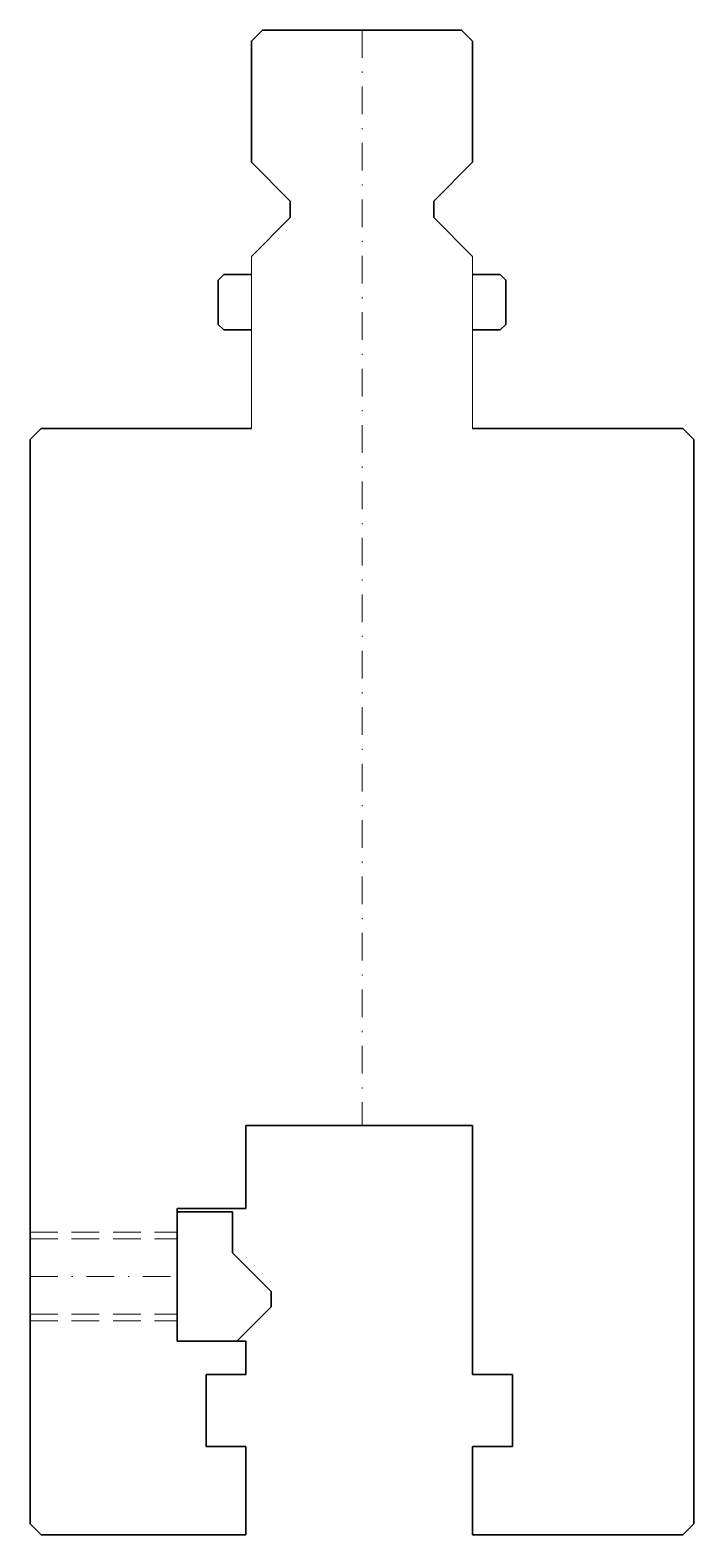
# Model space of a CAD drawing. Header units: millimetres. Extents: x -30 to 30, y -37 to 99.
import ezdxf

# ---------------------------------------------------------------- set-up
doc = ezdxf.new("R2010")
doc.units = ezdxf.units.MM
doc.header["$LTSCALE"] = 5
for name, pattern in [('AUSGEZOGEN', [0]), ('DASHDOT', [1, 0.5, -0.25, 0, -0.25]), ('DASHED', [0.75, 0.5, -0.25])]:
    doc.linetypes.add(name, pattern=pattern)
doc.layers.add('2', color=7, linetype='Continuous')

msp = doc.modelspace()

# ---------------------------------------------------------------- linework, layer by layer
at = {"layer": '2', "color": 7, "linetype": 'AUSGEZOGEN', "lineweight": 35}
for p, q in [((-10, 98), (-9, 99)), ((-10, 87.05), (-10, 98)), ((-9, 99), (9, 99)), ((9, 99), (10, 98)), ((10, 98), (10, 87.05)), ((-6.5, 83.55), (-10, 87.05)), ((10, 87.05), (6.5, 83.55)), ((-6.5, 82.05), (-6.5, 83.55)), ((6.5, 83.55), (6.5, 82.05)), ((-10, 78.55), (-6.5, 82.05)), ((6.5, 82.05), (10, 78.55)), ((-12.5, 76.9), (-13, 76.4)), ((-13, 72.4), (-13, 76.4)), ((-12.5, 76.9), (-10, 76.9)), ((10, 76.9), (12.5, 76.9)), ((12.5, 76.9), (13, 76.4)), ((13, 72.4), (13, 76.4)), ((-13, 72.4), (-12.5, 71.9)), ((13, 72.4), (12.5, 71.9)), ((-12.5, 71.9), (-10, 71.9)), ((10, 71.9), (12.5, 71.9)), ((-30, 62), (-29, 63)), ((-29, 63), (-10, 63)), ((10, 63), (29, 63)), ((29, 63), (30, 62)), ((-30, -36), (-30, 62)), ((30, 62), (30, -36)), ((10, 0), (-10.5, 0)), ((-10.5, 0), (-10.5, -7.5)), ((10, -22.5), (10, 0)), ((-10.5, -7.5), (-16.7, -7.5)), ((-16.7, -19.5), (-16.7, -7.5)), ((-11.7, -7.8), (-16.7, -7.8)), ((-11.7, -11.5), (-11.7, -7.8)), ((-8.2, -15), (-11.7, -11.5)), ((-8.2, -16.4), (-8.2, -15)), ((-11.3, -19.5), (-8.2, -16.4)), ((-16.7, -19.5), (-10.5, -19.5)), ((-10.5, -19.5), (-10.5, -22.5)), ((-10.5, -22.5), (-14.1, -22.5)), ((-14.1, -22.5), (-14.1, -29)), ((13.6, -22.5), (10, -22.5)), ((13.6, -29), (13.6, -22.5)), ((-14.1, -29), (-10.5, -29)), ((-10.5, -29), (-10.5, -37)), ((10, -37), (10, -29)), ((10, -29), (13.6, -29)), ((-29, -37), (-30, -36)), ((30, -36), (29, -37)), ((-10.5, -37), (-29, -37)), ((29, -37), (10, -37))]:
    msp.add_line(p, q, dxfattribs=at)
at = {"layer": '2', "color": 7, "linetype": 'DASHDOT', "lineweight": 18}
for p, q in [((0, 99), (0, 0)), ((-30, -13.65), (-16.7, -13.65))]:
    msp.add_line(p, q, dxfattribs=at)
at = {"layer": '2', "color": 18, "linetype": 'AUSGEZOGEN', "lineweight": 18, "true_color": 0x000000}
for p, q in [((-10, 78.55), (-10, 63)), ((10, 78.55), (10, 63))]:
    msp.add_line(p, q, dxfattribs=at)
at = {"layer": '2', "color": 7, "linetype": 'DASHED', "lineweight": 18}
for p, q in [((-30, -9.65), (-16.7, -9.65)), ((-30, -10.25), (-16.7, -10.25)), ((-30, -17.05), (-16.7, -17.05)), ((-30, -17.65), (-16.7, -17.65))]:
    msp.add_line(p, q, dxfattribs=at)

doc.saveas('drawing.dxf')
